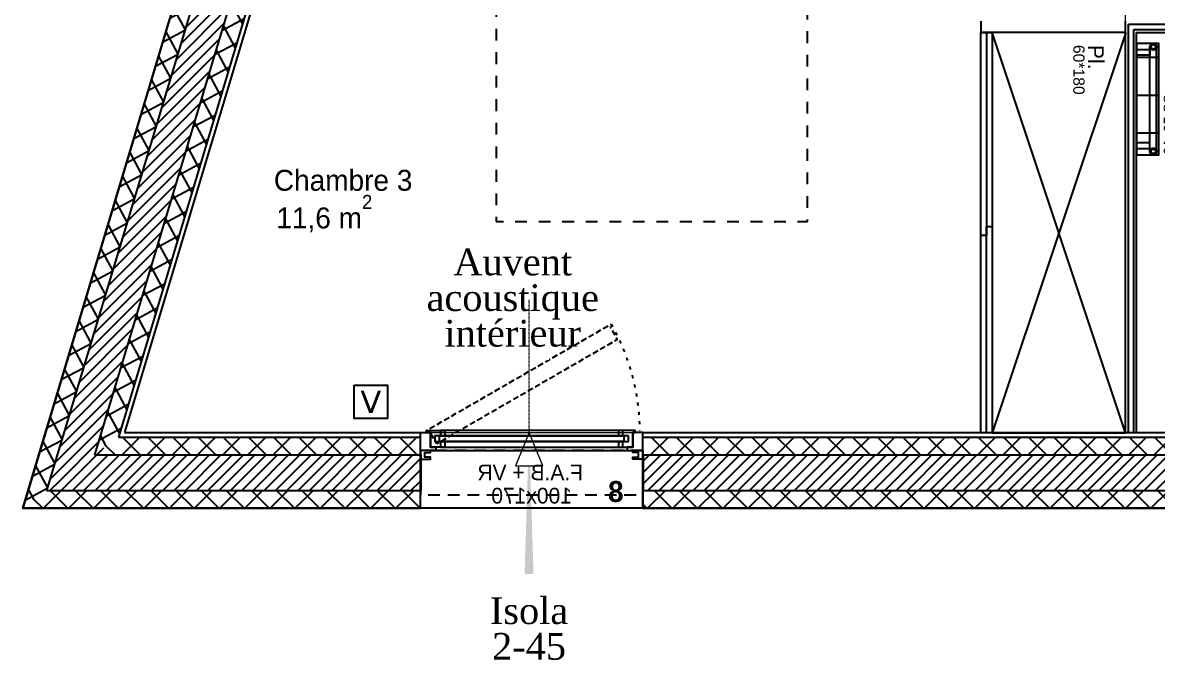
# Model space of a CAD drawing. Extents: x -2932 to 12371, y 2178 to 6224.
# Drawn here: x 2853 to 3363, y 2499 to 2787 of the extents above; entities that cross this region are included whole.
import ezdxf

# ---------------------------------------------------------------- set-up
doc = ezdxf.new("R2010")
doc.units = 0
for name, pattern in [('ACAD_ISO03W100', [0.295276, 0.11811, -0.177165]), ('Style de ligne -14', [0.147638, 0.098425, -0.049213]), ('Style de ligne -17', [0.347222, 0.20828, -0.138942]), ('Style de ligne -18', [0.164042, 0.054681, -0.109361]), ('VW-01', [0.41656, 0.20828, -0.20828])]:
    doc.linetypes.add(name, pattern=pattern)
for name, color, linetype in [('B aménagement intérieur', 252, 'Continuous'), ('B BATI-équipement-sanitaires', 252, 'Continuous'), ('B GÈnÈral_Hatch', 252, 'Continuous'), ('B Général', 252, 'Continuous'), ('C ANNOTATIONS-prestations', 252, 'Continuous'), ('C ANNOTATIONS-texte', 252, 'Continuous'), ('C ANNOTATIONS-texte surfaces', 252, 'Continuous'), ('D SURFACES-shab', 252, 'Continuous'), ('F REMPLISSAGE-vert clair', 252, 'Continuous'), ('F REMPLISSAGE-vert foncé', 252, 'Continuous'), ('prlm-CHAUFF-CONV', 20, 'Continuous'), ('prlm-ELEC-CFA', 181, 'Continuous'), ('prlm-VMC', 93, 'Continuous')]:
    doc.layers.add(name, color=color, linetype=linetype)
doc.layers.add('prlm-ZEROPLOT', color=254, linetype='Continuous', plot=False)
doc.styles.add('Arial', font='arial.ttf')
doc.styles.add('Eurostile', font='')
doc.styles.add('Eurostile (bold)', font='')
doc.styles.add('prlm-vmc', font='pala.ttf', dxfattribs={"height": 14})
doc.styles.get("Standard").update_dxf_attribs({"font": 'isocp.shx', "height": 15})
doc.styles.get('Eurostile').set_extended_font_data('Eurostile')
doc.styles.get('Eurostile (bold)').set_extended_font_data('Eurostile', bold=True)
pattern_1 = [(45, (0, 0), (-5.656854, 5.656854), []), (135, (0, 0), (5.656854, 5.656854), [])]
pattern_2 = [(45, (0, 0), (2.4253472, -2.6458333), [])]

# ---------------------------------------------------------------- blocks, each defined once
blk = doc.blocks.new('A n1.Groupe-48-1')
at = {"layer": 'B Général', "linetype": 'VW-01', "ltscale": 25.4}
blk.add_line((-551.42, -218.53), (-411.42, -239.87), dxfattribs=at)
at = {"layer": 'B Général', "linetype": 'VW-01', "ltscale": 25.4, "flags": 128}
for points in [[(-411.42, -178.52), (-551.42, -178.52), (-551.42, -368.52), (-411.42, -368.52)], [(-411.42, -178.52), (-551.42, -178.52), (-551.42, -218.53), (-411.42, -218.53)]]:
    blk.add_lwpolyline(points, close=True, dxfattribs=at)
blk = doc.blocks.new('A n1.Placard 60.180')
at = {"layer": 'B Général', "linetype": 'Continuous'}
for p, q in [((-90, 30.11), (90, -30)), ((90, 30), (-90, -30))]:
    blk.add_line(p, q, dxfattribs=at)
at = {"layer": 'B Général', "linetype": 'Continuous', "flags": 128}
blk.add_lwpolyline([(90, -30), (90, 30), (-90, 30), (-90, -30)], dxfattribs=at)
for points in [[(90, -30), (90, -35), (-90, -35), (-90, -30)], [(90, -30), (90, -32.5), (-2.74, -32.5), (-2.74, -30)], [(1.26, -32.5), (1.26, -35), (-90, -35), (-90, -32.5)]]:
    blk.add_lwpolyline(points, close=True, dxfattribs=at)
at = {"layer": 'B Général', "insert": (-84.35, 20.22), "char_height": 7.059, "attachment_point": 1, "line_spacing_factor": 0.894142, "style": 'Eurostile'}
blk.add_mtext('Pl.', dxfattribs=at)
at = {"layer": 'C ANNOTATIONS-prestations', "insert": (-84.35, 9.02), "char_height": 5.051, "attachment_point": 4, "line_spacing_factor": 0.959385, "style": 'Arial'}
blk.add_mtext('60*180', dxfattribs=at)
blk = doc.blocks.new('A n1.Sèche-serviette')
at = {"layer": 'B GÈnÈral_Hatch', "linetype": 'Continuous'}
h = blk.add_hatch(dxfattribs=at)
h.set_pattern_fill('H_BARDAGE V 150', color=256, style=0, pattern_type=2)
h.set_pattern_definition([(90, (0, 3.493), (17, 0), [])])
h.paths.add_polyline_path([(-25, 8.4925), (25, 8.4925), (25, -1.5075), (-25, -1.5075)])
at = {"layer": 'B Général', "linetype": 'Continuous', "flags": 128}
blk.add_lwpolyline([(-25, 8.4925), (25, 8.4925), (25, -1.5075), (-25, -1.5075)], close=True, dxfattribs=at)
at = {"layer": 'C ANNOTATIONS-prestations', "insert": (25, -8.4925), "char_height": 4.706, "width": 50, "attachment_point": 9, "line_spacing_factor": 0.894142, "style": 'Eurostile'}
blk.add_mtext('SS 50x10', dxfattribs=at)
blk = doc.blocks.new('A n1.T4 A 107 (2D)')
at = {"layer": 'B Général', "linetype": 'Continuous'}
for p, q in [((-333.5, -278.52), (-333.5, -283.52)), ((-268.5, -463.47), (-268.5, -278.52)), ((-268.5, -283.52), (-333.5, -283.52)), ((-268.5, -283.52), (-333.5, -283.52)), ((-263.5, -463.47), (-263.5, -283.52)), ((-263.5, -283.52), (-241.5, -283.52))]:
    blk.add_line(p, q, dxfattribs=at)
at = {"layer": 'D SURFACES-shab', "lineweight": 18, "flags": 128}
for points in [[(-632.98, -178.52), (-718.52, -463.47), (-268.5, -463.48), (-268.5, -178.52)], [(-263.5, -283.52), (-263.5, -463.47), (-122.5, -463.47), (-122.5, -403.47), (-69.5, -403.47), (-69.5, -463.47), (11.5, -463.47), (11.5, -283.52)]]:
    blk.add_lwpolyline(points, close=True, dxfattribs=at)
at = {"layer": 'F REMPLISSAGE-vert clair'}
for p, q in [((-267.2, -463.47), (-267.2, -279.82)), ((-267.2, -279.82), (-241.5, -279.82)), ((-264.8, -463.47), (-264.8, -282.22)), ((-264.8, -282.22), (-241.5, -282.22))]:
    blk.add_line(p, q, dxfattribs=at)
at = {"layer": 'F REMPLISSAGE-vert foncé', "linetype": 'Continuous'}
for p, q in [((-268.5, -463.47), (-268.5, -278.52)), ((-263.5, -463.47), (-263.5, -283.52)), ((-263.5, -283.52), (-241.5, -283.52))]:
    blk.add_line(p, q, dxfattribs=at)
at = {"layer": 'F REMPLISSAGE-vert foncé'}
for p, q in [((-267.2, -463.47), (-267.2, -279.82)), ((-267.2, -279.82), (-241.5, -279.82)), ((-264.8, -463.47), (-264.8, -282.22)), ((-264.8, -282.22), (-241.5, -282.22))]:
    blk.add_line(p, q, dxfattribs=at)
at = {"layer": 'B BATI-équipement-sanitaires', "xscale": -1, "rotation": 90}
blk.add_blockref('A n1.Sèche-serviette', (-255.01, -313.52), dxfattribs=at)
at = {"layer": 'B Général'}
blk.add_blockref('A n1.Groupe-48-1', (0, 0), dxfattribs=at)
at = {"layer": 'B Général', "rotation": 270}
blk.add_blockref('A n1.Placard 60.180', (-298.5, -373.52), dxfattribs=at)
at = {"layer": 'C ANNOTATIONS-texte', "insert": (-620.19, -354.87), "char_height": 9.412, "attachment_point": 8, "line_spacing_factor": 0.894142, "style": 'Eurostile'}
blk.add_mtext('Chambre 3', dxfattribs=at)
at = {"layer": 'C ANNOTATIONS-texte surfaces', "insert": (-628.63, -356.61), "char_height": 9.412, "attachment_point": 2, "line_spacing_factor": 0.894142, "style": 'Eurostile'}
blk.add_mtext('11,6 m{\\H0.6667x;\\S2^ ;}', dxfattribs=at)
blk = doc.blocks.new('A n1.F 100x170 (allège pleine + VR')
at = {"layer": 'B Général', "linetype": 'Continuous', "lineweight": 35}
for p, q in [((-50, 7), (-50, -9)), ((50, 7), (50, -9))]:
    blk.add_line(p, q, dxfattribs=at)
at = {"layer": 'B Général'}
blk.add_line((45, 9), (-45, 9), dxfattribs=at)
at = {"layer": 'B Général', "linetype": 'Style de ligne -14', "ltscale": 25.4, "flags": 128}
blk.add_lwpolyline([(-35.69, 65.82), (-36.19, 64.95), (-35.32, 64.45), (-38.57, 58.82), (42.63, 11.94), (45.88, 17.57), (46.75, 17.07), (47.25, 17.93)], close=True, dxfattribs=at)
at = {"layer": 'B Général', "flags": 128}
for points in [[(-43, 10.5), (-43, 9), (-50, 9), (-50, 17), (-45.5, 17), (-45.5, 10.5)], [(-43.5, 15.5), (43.5, 15.5), (43.5, 13), (-43.5, 13)], [(-41, 18), (41, 18), (41, 15.5), (-41, 15.5)], [(43, 10.5), (43, 9), (50, 9), (50, 17), (45.5, 17), (45.5, 10.5)], [(-41, 13), (41, 13), (41, 10.5), (-41, 10.5)], [(-50, 9), (-50, 5), (-45.5, 5), (-45.5, 6), (-48, 6), (-48, 8), (-45.5, 8), (-45.5, 9)], [(50, 9), (50, 5), (45.5, 5), (45.5, 6), (48, 6), (48, 8), (45.5, 8), (45.5, 9)]]:
    blk.add_lwpolyline(points, close=True, dxfattribs=at)
at = {"layer": 'B Général', "linetype": 'Continuous', "flags": 128}
for points in [[(-39, 15.5), (-41.5, 15.5), (-41.5, 13), (-39, 13), (-39, 10.5), (-45.5, 10.5), (-45.5, 17), (-46.5, 17), (-46.5, 18), (-39, 18)], [(39, 15.5), (41.5, 15.5), (41.5, 13), (39, 13), (39, 10.5), (45.5, 10.5), (45.5, 17), (46.5, 17), (46.5, 18), (39, 18)]]:
    blk.add_lwpolyline(points, close=True, dxfattribs=at)
at = {"layer": 'B Général', "linetype": 'Style de ligne -17', "ltscale": 25.4, "flags": 128}
blk.add_lwpolyline([(-50, 9), (50, 9), (50, -11), (-50, -11)], close=True, dxfattribs=at)
at = {"layer": 'B Général', "flags": 128}
blk.add_lwpolyline([(-50, -9), (-50, -17), (50, -17), (50, -9)], dxfattribs=at)
at = {"layer": 'B Général'}
blk.add_circle((47, 17.5), 0.5, dxfattribs=at)
at = {"layer": 'B Général', "linetype": 'Style de ligne -18', "ltscale": 25.4}
blk.add_arc((49, 17.5), 97.5, 150.2938, 179.7062, dxfattribs=at)
at = {"layer": 'B Général', "insert": (-23.11, 2.65), "char_height": 7.059, "attachment_point": 1, "line_spacing_factor": 0.894142, "style": 'Eurostile'}
blk.add_mtext('F.A.B + VR', dxfattribs=at)
at = {"layer": 'C ANNOTATIONS-prestations', "rotation": 360, "line_spacing_factor": 0.894142}
for s, insert, char_height, attachment_point, style in [('8', (-41.34, -4.77), 9.41, 1, 'Eurostile (bold)'), ('100x170', (0, -7.82), 7.059, 2, 'Eurostile')]:
    blk.add_mtext(s, dxfattribs=dict(at, insert=insert, char_height=char_height, attachment_point=attachment_point, style=style))
blk = doc.blocks.new('xi.EA')
at = {"layer": 'prlm-VMC', "color": 0, "linetype": 'ByBlock', "lineweight": 5, "flags": 128}
blk.add_lwpolyline([(-6.17, -15), (6.17, -15), (0, 0)], close=True, dxfattribs=at)
at = {"layer": 'prlm-VMC', "color": 0, "linetype": 'ByBlock', "lineweight": -2, "flags": 128}
blk.add_lwpolyline([(0, -15, 1, 4, 0), (0, -63.63, 1, 1, 0)], format="xyseb", dxfattribs=at)
at = {"layer": 'prlm-VMC', "color": 0, "linetype": 'ByBlock', "lineweight": 5}
blk.add_solid([(0, 0), (6.17, -15), (-6.17, -15), (0, 0)], dxfattribs=at)
at = {"layer": 'prlm-ZEROPLOT', "color": 250, "linetype": 'ACAD_ISO03W100', "lineweight": 0, "ltscale": 0.2}
blk.add_lwpolyline([(0, 0), (0, 60)], dxfattribs=at)
blk = doc.blocks.new('xi.TV')
at = {"layer": 'prlm-ELEC-CFA', "color": 0, "linetype": 'ByBlock', "lineweight": -2, "flags": 128}
blk.add_lwpolyline([(-7.5, 7.5), (7.5, 7.5), (7.5, -7.5), (-7.5, -7.5)], close=True, dxfattribs=at)
at = {"layer": 'prlm-ELEC-CFA', "color": 0, "linetype": 'ByBlock', "insert": (0, 0), "char_height": 10, "width": 11.36, "attachment_point": 5}
blk.add_mtext('{\\fVerdana|b0|i0|c0|p34;V}', dxfattribs=at)
blk = doc.blocks.new('xi.TSL-050-050')
at = {"layer": 'prlm-CHAUFF-CONV', "linetype": 'ByBlock', "lineweight": -2}
h = blk.add_hatch(color=0, dxfattribs=at)
edge = h.paths.add_edge_path()
edge.add_arc((-23.5, 7.5), 1.5, 0, 360)
edge = h.paths.add_edge_path(flags=17)
edge.add_arc((-23.5, 7.5), 1, 0, 360)
edge = h.paths.add_edge_path()
edge.add_arc((23.5, 7.5), 1.5, 0, 360)
edge = h.paths.add_edge_path(flags=17)
edge.add_arc((23.5, 7.5), 1, 0, 360)
at = {"layer": 'prlm-CHAUFF-CONV', "color": 0, "linetype": 'ByBlock', "lineweight": -2, "flags": 128}
for points in [[(23.5, 9), (-23.5, 9)], [(23.5, 6), (-23.5, 6)]]:
    blk.add_lwpolyline(points, dxfattribs=at)
at = {"layer": 'prlm-CHAUFF-CONV', "color": 0, "linetype": 'ByBlock', "lineweight": -2}
for points in [[(-19.73, 0), (-22.27, 0), (-22.27, 6), (-19.73, 6)], [(19.73, 0), (22.27, 0), (22.27, 6), (19.73, 6)]]:
    blk.add_lwpolyline(points, close=True, dxfattribs=at)
for centre, radius in [((-23.5, 7.5), 1.5), ((-23.5, 7.5), 1), ((23.5, 7.5), 1.5), ((23.5, 7.5), 1)]:
    blk.add_circle(centre, radius, dxfattribs=at)
at = {"layer": 'prlm-ZEROPLOT', "linetype": 'ByBlock', "lineweight": -2, "flags": 128}
blk.add_lwpolyline([(-21, 0), (21, 0)], dxfattribs=at)

msp = doc.modelspace()

# ---------------------------------------------------------------- hatches: boundary and pattern name
at = {"layer": 'B GÈnÈral_Hatch', "linetype": 'Continuous'}
h = msp.add_hatch(dxfattribs=at)
h.set_pattern_fill('02_ISOLANT', color=256, angle=-106.70865, style=0, pattern_type=2)
h.set_pattern_definition([(-61.70865, (0, 0), (7.044391, 3.791642), []), (28.29135, (0, 0), (3.791642, -7.044391), [])])
h.paths.add_polyline_path([(2982.143, 2970.128), (2974.48, 2972.428), (2853.201, 2568.403), (2863.955, 2576.403)])
h = msp.add_hatch(dxfattribs=at)
h.set_pattern_fill('50_BETON', color=256, style=0, pattern_type=2)
h.set_pattern_definition(pattern_2)
h.paths.add_polyline_path([(2997.467, 2965.528), (2982.143, 2970.128), (2863.955, 2576.403), (2885.463, 2592.403)])
h = msp.add_hatch(dxfattribs=at)
h.set_pattern_fill('02_ISOLANT', color=256, angle=-106.70865, style=0, pattern_type=2)
h.set_pattern_definition([(-61.70865, (0, 0), (7.044391, 3.791642), []), (28.29135, (0, 0), (3.791642, -7.044391), [])])
h.paths.add_polyline_path([(3005.129, 2963.228), (2997.467, 2965.528), (2885.463, 2592.403), (2896.217, 2600.403)])
h = msp.add_hatch(dxfattribs=at)
h.set_pattern_fill('02_ISOLANT', color=256, style=0, pattern_type=2)
h.set_pattern_definition([(45, (0, 0), (-5.656854, 5.656854), []), (135, (0, 0), (5.656854, 5.656854), [])])
h.paths.add_polyline_path([(2896.217, 2600.403), (2885.463, 2592.403), (3031.965, 2592.403), (3031.965, 2600.403)])
h = msp.add_hatch(dxfattribs=at)
h.set_pattern_fill('02_ISOLANT', color=256, style=0, pattern_type=2)
h.set_pattern_definition(pattern_1)
h.paths.add_polyline_path([(3131.965, 2600.403), (3131.965, 2592.403), (3494.92, 2592.403), (3494.92, 2600.403)])
h = msp.add_hatch(dxfattribs=at)
h.set_pattern_fill('50_BETON', color=256, style=0, pattern_type=2)
h.set_pattern_definition(pattern_2)
h.paths.add_polyline_path([(2885.463, 2592.403), (2863.955, 2576.403), (3031.965, 2576.403), (3031.965, 2592.403)])
h = msp.add_hatch(dxfattribs=at)
h.set_pattern_fill('50_BETON', color=256, style=0, pattern_type=2)
h.set_pattern_definition(pattern_2)
h.paths.add_polyline_path([(3131.965, 2592.403), (3131.965, 2576.403), (3494.92, 2576.403), (3494.92, 2592.403)])
h = msp.add_hatch(dxfattribs=at)
h.set_pattern_fill('02_ISOLANT', color=256, style=0, pattern_type=2)
h.set_pattern_definition([(45, (0, 0), (-5.656854, 5.656854), []), (135, (0, 0), (5.656854, 5.656854), [])])
h.paths.add_polyline_path([(2863.955, 2576.403), (2853.201, 2568.403), (3031.965, 2568.403), (3031.965, 2576.403)])
h = msp.add_hatch(dxfattribs=at)
h.set_pattern_fill('02_ISOLANT', color=256, style=0, pattern_type=2)
h.set_pattern_definition(pattern_1)
h.paths.add_polyline_path([(3131.965, 2576.403), (3131.965, 2568.403), (3494.92, 2568.403), (3494.92, 2576.403)])

# ---------------------------------------------------------------- linework, layer by layer
at = {"layer": 'B Général', "linetype": 'Continuous'}
for p, q in [((2974.48, 2972.428), (2853.201, 2568.403)), ((2974.48, 2972.428), (2853.201, 2568.403)), ((2982.143, 2970.128), (2863.955, 2576.403)), ((2997.467, 2965.528), (2885.463, 2592.403)), ((3005.129, 2963.228), (2896.217, 2600.403)), ((3005.129, 2963.228), (2896.217, 2600.403)), ((3007.045, 2962.653), (2898.906, 2602.403)), ((3007.045, 2962.653), (2898.906, 2602.403)), ((2898.906, 2602.403), (3031.965, 2602.403)), ((2898.906, 2602.403), (3031.965, 2602.403)), ((3031.965, 2568.403), (3031.965, 2602.403)), ((3131.965, 2602.403), (3494.92, 2602.403)), ((3131.965, 2602.403), (3494.92, 2602.403)), ((3131.965, 2568.403), (3131.965, 2602.403)), ((2896.217, 2600.403), (3031.965, 2600.403)), ((2896.217, 2600.403), (3031.965, 2600.403)), ((3131.965, 2600.403), (3494.92, 2600.403)), ((3131.965, 2600.403), (3494.92, 2600.403)), ((2885.463, 2592.403), (3031.965, 2592.403)), ((3131.965, 2592.403), (3494.92, 2592.403)), ((2863.955, 2576.403), (3031.965, 2576.403)), ((3131.965, 2576.403), (3494.92, 2576.403)), ((2853.201, 2568.403), (3031.965, 2568.403)), ((2853.201, 2568.403), (3031.965, 2568.403)), ((3131.965, 2568.403), (3494.92, 2568.403)), ((3131.965, 2568.403), (3494.92, 2568.403))]:
    msp.add_line(p, q, dxfattribs=at)
at = {"layer": 'B Général', "linetype": 'Continuous', "lineweight": 18}
for p, q in [((2982.143, 2970.128), (2863.955, 2576.403)), ((2997.467, 2965.528), (2885.463, 2592.403)), ((2885.463, 2592.403), (3031.965, 2592.403)), ((3131.965, 2592.403), (3494.92, 2592.403)), ((2863.955, 2576.403), (3031.965, 2576.403)), ((3131.965, 2576.403), (3494.92, 2576.403))]:
    msp.add_line(p, q, dxfattribs=at)

# ---------------------------------------------------------------- block references
at = {"layer": 'B aménagement intérieur'}
msp.add_blockref('A n1.T4 A 107 (2D)', (3617.424, 3065.871), dxfattribs=at)
at = {"layer": 'B Général', "xscale": -1, "rotation": 2.334523711168351e-08}
msp.add_blockref('A n1.F 100x170 (allège pleine + VR', (3081.965, 2585.403), dxfattribs=at)
at = {"layer": 'prlm-CHAUFF-CONV', "rotation": 270}
msp.add_blockref('xi.TSL-050-050', (3353.92, 2752.354), dxfattribs=at)
at = {"layer": 'prlm-ELEC-CFA'}
msp.add_blockref('xi.TV', (3009.696, 2616.278), dxfattribs=at)

# ---------------------------------------------------------------- texts
at = {"layer": 'prlm-VMC', "insert": (3080.818, 2514.238), "char_height": 12, "width": 20.51, "attachment_point": 5, "line_spacing_factor": 0.8, "style": 'prlm-vmc', "bg_fill": 3, "box_fill_scale": 1.1, "bg_fill_color": 256, "bg_fill_transparency": 0}
msp.add_mtext('Isola\\P2-45', dxfattribs=at)

# ---------------------------------------------------------------- next in the draw order: texts
at = {"layer": 'prlm-VMC', "insert": (3073.467, 2662.998), "char_height": 12, "width": 20.51, "attachment_point": 5, "line_spacing_factor": 0.8, "style": 'prlm-vmc', "bg_fill": 2}
msp.add_mtext('Auvent acoustique intérieur', dxfattribs=at)

# ---------------------------------------------------------------- next in the draw order: linework, layer by layer
at = {"layer": 'prlm-ZEROPLOT', "ltscale": 25}
msp.add_lwpolyline([(6215.888, 3517.389), (4931.965, 3517.389), (4931.965, 2568.403), (4331.442, 2568.403), (4331.442, 2828.226), (3662.92, 2828.226), (3662.92, 2568.403), (2853.201, 2568.403), (3148.106, 3550.389), (3512.92, 3550.389), (3512.92, 4168.613)], dxfattribs=at)

# ---------------------------------------------------------------- next in the draw order: block references
at = {"layer": 'prlm-VMC', "rotation": 359.9989833171663}
msp.add_blockref('xi.EA', (3080.82, 2602.4), dxfattribs=at)

doc.saveas('drawing.dxf')
